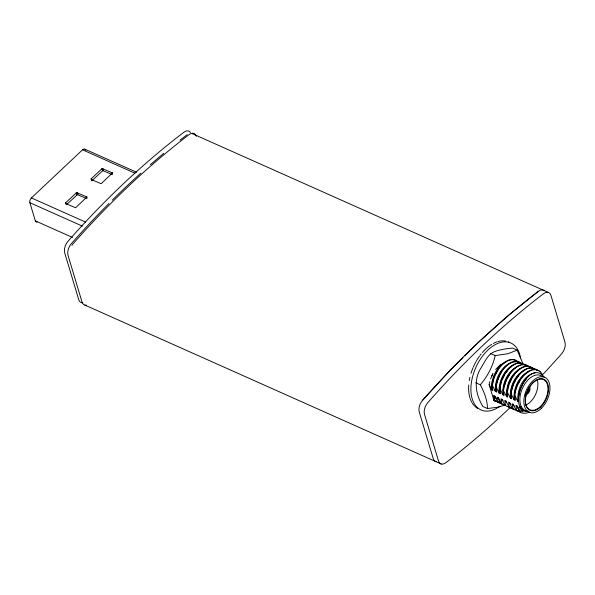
<?xml version="1.0" encoding="UTF-8"?>
<svg xmlns="http://www.w3.org/2000/svg" width="595" height="595" viewBox="0 0 595 595"><rect width="100%" height="100%" fill="white"/><g stroke="black" fill="none" stroke-linecap="round" stroke-linejoin="round"><path stroke-width="0.89" d="M544.388 377.364C529.089 356.941 505.11 408.713 527.668 411.621M515.002 399.795L515.084 400.428L514.898 395.764M496.26 390.513L496.446 392.112L496.23 389.085M518.654 396.791L520.104 389.837L523.094 383.254M528.345 371.897C518.171 376.724 513.039 389.175 514.154 400.011L511.09 393.749L511.522 391.064A22.818 13.707 -68.5 0 1 514.154 383.098A22.818 13.462 -68.3 0 1 518.371 376.062A22.818 13.254 -67.8 0 1 525.452 369.718M514.861 399.453L514.348 395.199L514.787 392.522M513.797 399.186L513.946 398.256M516.467 367.167C506.776 372.336 501.912 384.4 502.968 395.021L499.904 388.758L501.533 381.663M524.76 370.105C514.511 374.962 509.335 387.434 510.428 398.345L507.356 392.083L508.985 384.987A22.818 13.64 -68.5 0 1 513.976 375.207M508.792 363.902C499.346 369.331 494.423 381.068 495.509 391.696L492.444 385.434L493.069 381.886M507.461 394.671L507.632 397.103L506.895 391.874L507.513 388.327M535.076 372.834C522.782 375.319 516.765 390.223 517.881 401.67L514.816 395.407L515.434 391.86A22.818 13.722 -68.5 0 1 519.48 381.559A22.818 13.514 -68.4 0 1 523.607 375.847A22.818 13.239 -67.8 0 1 530.807 370.559A22.818 13.105 -67.1 0 1 535.493 369.711A22.818 13.038 -66.1 0 1 541.086 372.678A22.818 13.075 -65.1 0 1 542.357 374.686M511.707 390.313L512.057 388.542M498.208 391.056L499.242 393.362L496.178 387.1C497.628 375.765 506.91 357.84 520.603 362.653M499.964 391.57L500.172 393.771C496.87 381.953 510.897 355.795 525.013 365.248M493.91 400.45L497.204 401.655L494.995 401.023A22.789 13.678 -66 0 1 493.91 400.45L489.135 384.541L489.737 381.722M505.058 405.143L497.636 407.218L487.461 408.534L482.917 406.504C475.546 394.604 473.241 379.55 481.37 367.346C485.051 361.537 487.96 353.757 495.033 351.489C500.655 349.369 506.672 348.625 512.63 348.112L517.174 350.135L522.588 362.831M492.035 381.856C493.805 373.95 498.015 365.449 505.787 362.058M517.174 350.135L508.041 353.698L495.196 355.594C492.72 366.371 487.536 376.419 480.336 384.794C484.196 392.135 487.454 400.108 487.461 408.534M496.996 382.503L497.636 380.272M504.597 385.218L505.438 382.585M512.34 387.665L513.173 385.032M497.844 379.528L498.93 376.754M490.592 378.911L492.935 373.615L491.686 376.152M502.173 379.565L504.404 375.021M505.72 381.707L506.471 380.019M509.818 382.526L510.949 379.997M518.899 382.466L519.658 381.105M495.516 374.404L497.799 370.328M507.223 378.331L509.052 375.214M514.675 381.663L515.59 380.101M500.157 374.262L501.481 372.061M523.578 382.526L526.687 378.472M517.033 377.855L518.602 375.787M65.591 202.85L65.651 203.52L75.595 207.767L86.907 196.975L76.584 192.601L65.591 202.85L66.008 204.234M91.154 178.798L91.213 179.467L101.157 183.714L112.47 172.914L102.147 168.549L91.154 178.798L91.571 180.181M495.642 369.406L501.064 364.021M436.098 461.72A9.327 5.6 -66 0 1 433.264 458.686L419.252 411.993A9.327 5.6 -66 0 1 422.51 400.353L450.482 369.993L462.888 357.736M464.844 355.803L479.206 341.612L508.561 315.343L538.423 291.29A9.327 5.6 -66 0 1 544.075 290.553M37.158 222.017A3.585 2.157 -66 0 1 35.321 220.864L29.869 202.709A3.585 2.157 -66 0 1 31.416 197.927L82.549 149.814A3.585 2.157 -66 0 1 85.65 150.223M66.878 204.301L77.387 194.625L86.543 198.522M91.779 180.873L102.771 170.624L112.105 174.469M500.507 403.343L498.052 402.302L499.681 401.023L498.052 402.302L497.584 402.094L494.519 395.831L495.843 397.691M520.223 368.841C510.525 373.995 505.631 386.043 506.695 396.687L503.169 390.216A22.818 13.819 -68.5 0 1 506.137 379.647A22.818 13.514 -68.4 0 1 511.96 370.67A22.818 13.313 -68 0 1 516.705 366.624M527.363 411.524L523.154 410.52L519.68 407.054L520.447 407.553L521.532 407.039L519.68 407.054L520.313 410.669L520.008 412.09A22.789 13.678 -66 0 0 521.094 412.655A22.669 13.997 -65.4 0 0 525.645 413.183A22.506 13.834 -64.9 0 0 529.788 411.978M497.978 398.077L497.316 397.073L497.539 398.048L499.041 399.275M520.402 411.822L516.222 410.409L513.158 404.146L513.515 404.972M505.46 405.069L501.31 403.752L498.246 397.49L498.603 398.315M497.584 402.094L500.633 403.269M496.803 398.739L493.59 395.415L494.319 400.636L496.461 401.588A22.818 14.295 -65 0 0 498.008 401.9M502.998 400.495L501.972 399.156L505.043 405.418L507.647 406.578A22.818 14.287 -64.9 0 0 510.004 406.95M510.964 404.488L509.432 402.48L512.496 408.743L514.638 409.695A22.818 14.302 -65 0 0 516.185 410.007M192.483 133.741L548.099 292.331M84.951 149.219L136.53 172.223M82.549 149.814L134.968 173.197M490.652 353.571L495.196 355.594M492.444 385.434L491.983 385.225A22.818 13.804 -68.5 0 1 494.891 374.828A22.818 13.492 -68.4 0 1 500.559 365.94A22.818 13.231 -67.8 0 1 507.595 360.54A22.818 13.083 -66.9 0 1 514.355 359.826A22.818 13.038 -66 0 1 517.881 362.08M502.723 369.555A22.818 13.492 -68.4 0 0 497.941 378.219A22.818 13.759 -68.5 0 0 495.747 386.876L496.178 387.1M499.436 388.55L499.904 388.758M506.895 391.874L507.356 392.083M511.09 393.749L510.622 393.54L511.358 398.762L511.127 395.526M514.348 395.199L514.816 395.407M475.792 382.771L480.336 384.794M505.467 405.232A22.818 14.332 -65.5 0 1 501.778 403.96L499.272 399.788M505.043 405.418L505.505 405.626L504.768 400.405L506.308 402.406M506.724 402.153L505.705 400.814L509.231 407.285A22.818 14.332 -65.5 0 0 513.73 408.624M512.496 408.743L515.032 409.881M31.416 197.927L85.531 222.061M29.869 202.709L82.296 226.085M35.321 220.864L72.523 237.457M84.884 305.086L441.341 464.055M493.805 396.389L494.676 396.939M520.714 407.999L520.447 407.553M521.748 409.301L523.429 410.624M518.58 408.23L515.954 405.388L516.691 410.61M517.241 406.63L517.784 407.099L516.891 405.805L520.008 412.09L517.918 408.103M514.251 406.192L512.228 403.73L512.964 408.951M490.882 388.007L491.782 390.037L489.135 384.541M510.034 404.072L508.502 402.064L509.231 407.285M502.247 400.39L501.042 398.739L501.778 403.96M494.49 389.413L495.39 390.722M112.269 172.743L112.686 174.127M102.838 168.534L103.456 170.609M101.849 168.735L102.466 170.81M86.706 196.796L87.123 198.18M77.268 192.587L77.893 194.662M76.279 192.795L76.904 194.87M497.539 398.048L498.052 402.302M496.223 391.131L495.709 386.891M492.288 388.304L491.983 385.225L492.72 390.446L492.563 388.654M494.021 397.564L494.319 400.636M503.169 390.216L503.898 395.437L503.787 393.823M196.395 136.315A9.327 5.6 -66 0 0 189.128 134.582A690.832 414.745 -66 0 0 73.215 243.638A9.327 5.6 -66 0 0 71.928 245.363M82.965 302.736A9.327 5.6 -66 0 1 78.726 299.635L64.721 252.942A9.327 5.6 -66 0 1 67.971 241.302A690.832 414.745 -66 0 1 183.885 132.239A9.327 5.6 -66 0 1 190.497 132.536M493.032 381.886A22.818 13.737 -68.5 0 1 497.093 371.578A22.818 13.529 -68.4 0 1 501.228 365.873A22.818 13.328 -68.1 0 1 505.988 361.834A22.818 13.172 -67.5 0 1 510.83 359.863A22.818 13.075 -66.8 0 1 515.24 360.168A22.818 13.038 -66 0 1 518.215 362.132M536.831 370.387A22.818 13.083 -65 0 0 535.56 369.324A22.818 13.038 -65.8 0 0 530.881 368.06A22.818 13.105 -67.1 0 0 525.452 369.688M535.307 369.272A22.818 13.038 -66.1 0 0 529.007 368A22.818 13.097 -67.1 0 0 524.173 369.971M524.173 369.993A22.818 13.268 -67.9 0 0 517.263 376.709A22.818 13.492 -68.4 0 0 513.626 382.987M510.651 393.533A22.818 13.767 -68.5 0 1 513.641 382.994M507.431 388.334A22.818 13.73 -68.5 0 1 513.485 374.962M513.983 375.214A22.818 13.402 -68.2 0 1 518.483 370.283A22.818 13.179 -67.5 0 1 525.757 366.52A22.818 13.06 -66.7 0 1 530.16 366.825A22.818 13.038 -65.6 0 1 533.135 368.788M513.515 375.014A22.818 13.402 -68.2 0 1 518.022 370.075M518.014 370.053A22.818 13.179 -67.5 0 1 525.288 366.312A22.818 13.06 -66.7 0 1 529.691 366.617A22.818 13.038 -66 0 1 532.659 368.603M512.459 408.349A22.818 14.332 -65.5 0 1 508.77 407.084M503.615 390.424A22.818 13.826 -68.5 0 1 506.605 379.855A22.818 13.514 -68.4 0 1 512.429 370.878A22.818 13.313 -68 0 1 517.174 366.825A22.818 13.105 -67.1 0 1 524.314 364.728A22.818 13.038 -66.3 0 1 528.308 366.156M516.705 366.624A22.818 13.112 -67.1 0 1 523.845 364.519A22.818 13.038 -66.3 0 1 527.847 365.947A22.818 13.068 -65.2 0 1 528.94 366.914M509.536 406.742A22.818 14.295 -65 0 1 507.178 406.363M501.503 381.655A22.818 13.64 -68.5 0 1 506.516 371.882A22.818 13.402 -68.3 0 1 511.023 366.959M511.008 366.884A22.818 13.246 -67.8 0 1 518.297 363.166M518.29 363.203A22.818 13.06 -66.7 0 1 522.7 363.5A22.818 13.038 -66 0 1 524.574 364.504M520.975 363.076A22.818 13.038 -65.8 0 0 515.53 361.195A22.818 13.075 -66.8 0 0 509.008 363.515A22.818 13.231 -67.8 0 0 502.73 369.562M514.72 392.529A22.818 13.789 -68.5 0 1 518.587 382.02A22.818 13.544 -68.4 0 1 521.599 377.49A22.818 13.41 -68.2 0 1 526.85 372.269A22.818 13.202 -67.6 0 1 532.376 369.688A22.818 13.075 -66.8 0 1 537.382 370.031A22.818 13.038 -65.9 0 1 540.082 371.845M541.145 373.229A22.818 13.06 -65.4 0 1 542.023 374.857M520.58 411.733A22.818 14.332 -65.5 0 1 516.222 410.409M477.659 408.401A36.645 22 -66 0 1 474.996 406.452M474.394 405.857A36.645 22 -66 0 1 472.252 403.075M471.783 402.287A36.645 22 -66 0 1 470.176 398.605M469.924 397.802A36.645 22 -66 0 1 468.748 384.98M469.291 380.51A36.645 22 -66 0 1 469.924 377.327M471.002 373.333A36.645 22 -66 0 1 473.01 367.792M473.345 367.018A36.645 22 -66 0 1 475.963 361.715M476.372 360.987A36.645 22 -66 0 1 479.518 356.108M480.061 355.356A36.645 22 -66 0 1 481.191 353.891M482.359 352.493A36.645 22 -66 0 1 491.738 344.334M493.27 343.464A36.645 22 -66 0 1 497.115 341.805M498.03 341.53A36.645 22 -66 0 1 505.839 341.128M508.182 341.835A36.645 22 -66 0 1 509.647 342.541M500.135 406.08A36.645 22 -66 0 1 471.247 394.485A36.645 22 -66 0 1 491.708 346.878A36.645 22 -66 0 1 520.588 358.48M526.025 410.795A19.144 11.491 -66 0 1 523.05 387.01A19.144 11.491 -66 0 1 542.93 377.051M528.234 411.086A19.144 11.491 -66 0 1 526.731 410.959M526.404 393.979A4.738 2.849 -66 0 0 529.312 387.524L528.777 388.029A3.92 2.35 -66 0 1 525.973 393.488M529.505 386.579A4.738 2.849 -66 0 1 529.23 391.778A4.738 2.849 -66 0 1 525.363 394.723M537.307 380.041A16.586 9.959 -66 0 1 525.779 405.098M527.646 389.688A3.191 1.919 -66 0 1 527.386 390.446M499.926 391.592A20.126 12.398 -68.5 0 1 500.068 387.672M505.713 372.916A19.992 11.684 -68.5 0 1 507.171 371.027M499.146 392.358A20.156 12.398 -68.6 0 1 499.45 385.582C500.737 378.427 504.329 371.444 510.16 366.974A19.999 11.469 -67.6 0 1 513.188 365.241M491.671 388.795A20.022 12.331 -68.5 0 1 492.065 381.849M543.131 374.151A690.832 414.745 -66 0 0 561.687 353.698A9.327 5.6 -66 0 0 564.945 342.058L550.933 295.365A9.327 5.6 -66 0 0 543.666 293.625A690.832 414.745 -66 0 0 427.753 402.689A9.327 5.6 -66 0 0 424.495 414.328L438.508 461.021A9.327 5.6 -66 0 0 445.774 462.761A690.832 414.745 -66 0 0 510.324 407.374M422.51 400.353A690.832 414.745 -66 0 1 538.423 291.29M108.974 203.46A690.832 414.745 -66 0 0 71.288 243.727A9.327 5.6 -66 0 0 68.038 255.359L82.043 302.052A9.327 5.6 -66 0 0 86.282 305.153M112.232 200.21A690.832 414.745 -66 0 1 140.889 173.108M150.468 164.629A690.832 414.745 -66 0 1 163.699 153.369M180.062 140.182A690.832 414.745 -66 0 1 187.209 134.663M522.789 411.569L521.361 410.743L523.057 411.837L522.789 411.569M541.591 408.103A19.144 11.491 -66 0 0 545.169 377.505A19.144 11.491 -66 0 0 524.016 398.695A19.144 11.491 -66 0 0 541.591 408.103M540.26 406.645A16.586 9.959 -66 0 0 544.165 379.9A16.586 9.959 -66 0 0 525.556 397.408A16.586 9.959 -66 0 0 540.26 406.645M540.602 407.025A16.95 10.175 -66 0 0 544.596 379.692A16.95 10.175 -66 0 0 525.578 397.586A16.95 10.175 -66 0 0 540.602 407.025"/></g></svg>
